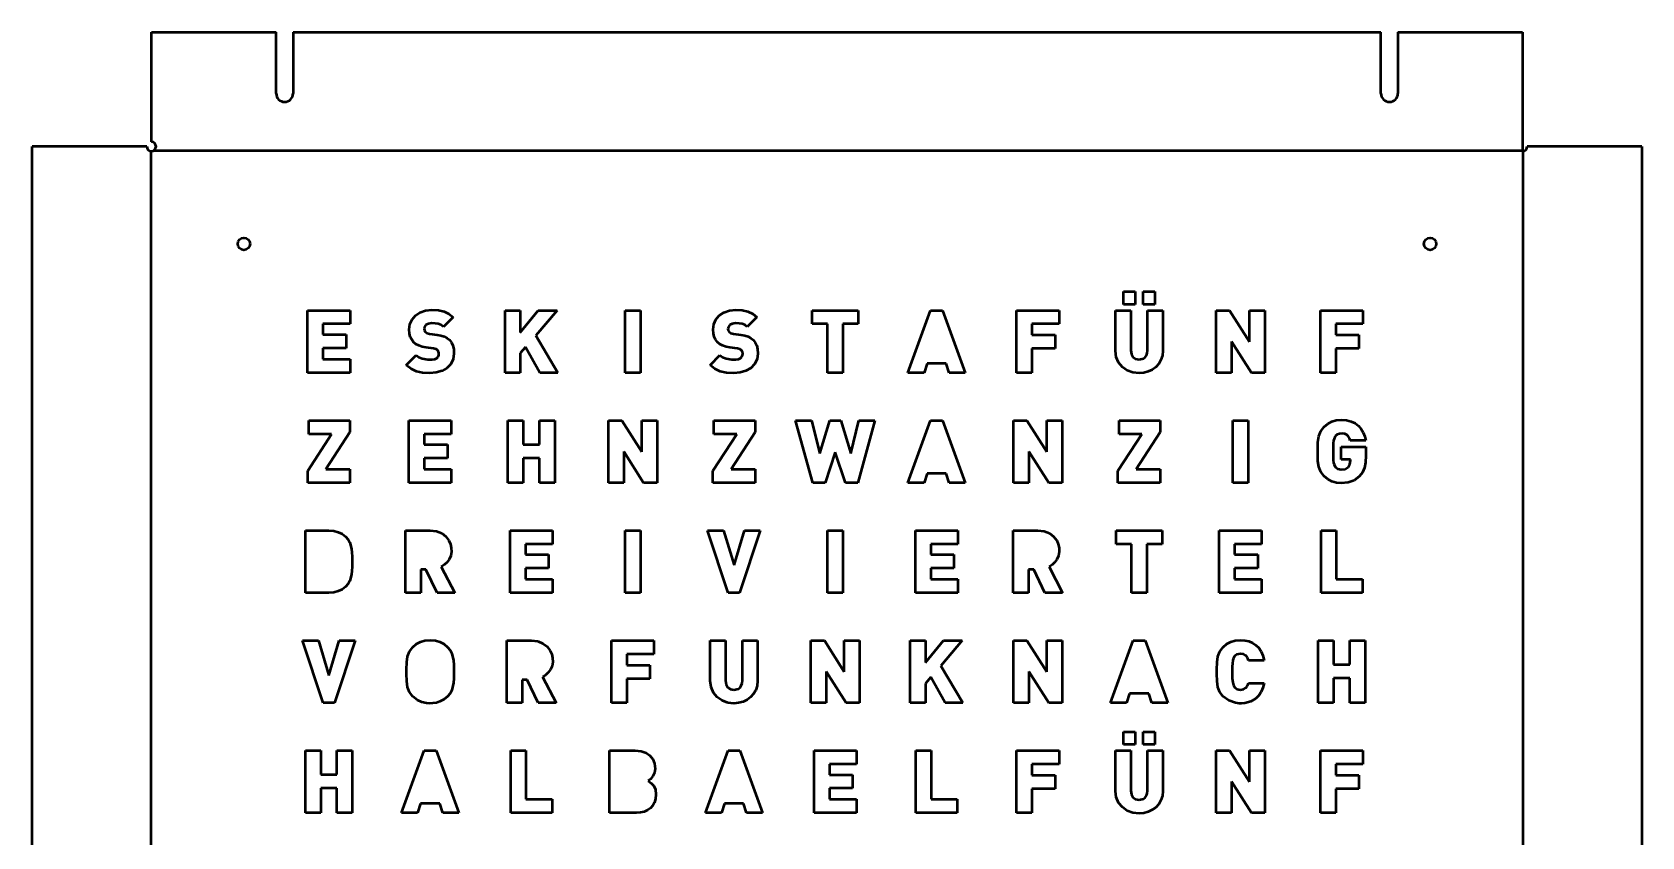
# Model space of a CAD drawing. Header units: millimetres. Extents: x 313 to 838, y -313 to 211.
# Drawn here: x 313 to 838, y -51 to 211 of the extents above; entities that cross this region are included whole.
import ezdxf

# ---------------------------------------------------------------- set-up
doc = ezdxf.new("R2010")
doc.units = ezdxf.units.MM
doc.linetypes.add('Durchgehend', pattern=[0])
doc.layers.add('IV_BEND_DOWN', color=190, linetype='Durchgehend', lineweight=50, true_color=0x8000ff)
doc.layers.add('IV_INTERIOR_PROFILES', color=7, linetype='Durchgehend', lineweight=50)
doc.layers.add('IV_OUTER_PROFILE', color=7, linetype='Durchgehend', lineweight=50)

msp = doc.modelspace()

# ---------------------------------------------------------------- linework, layer by layer
at = {"layer": 'IV_BEND_DOWN'}
for p, q in [((351.75, 172.64), (351.75, -274.39)), ((798.78, 172.75), (352.57, 172.75)), ((799, -274.39), (799, 172.64))]:
    msp.add_line(p, q, dxfattribs=at)
at = {"layer": 'IV_INTERIOR_PROFILES'}
for p, q in [((668.7, 122.67), (668.7, 126.81)), ((668.7, 126.81), (672.52, 126.81)), ((672.52, 126.81), (672.52, 122.67)), ((675.16, 122.67), (675.16, 126.81)), ((675.16, 126.81), (678.97, 126.81)), ((678.97, 126.81), (678.97, 122.67)), ((402.88, 100.4), (402.88, 120.71)), ((402.88, 120.71), (416.69, 120.71)), ((416.69, 120.71), (416.69, 116.27)), ((439.47, 120.06), (441.29, 120.67)), ((441.29, 120.67), (443.4, 120.88)), ((443.4, 120.88), (445.51, 120.73)), ((445.51, 120.73), (447.33, 120.3)), ((467.21, 100.4), (467.21, 120.71)), ((467.21, 120.71), (472.17, 120.71)), ((472.17, 120.71), (472.17, 113.52)), ((472.17, 113.52), (478.05, 120.71)), ((484.16, 120.71), (477.22, 112.49)), ((478.05, 120.71), (484.16, 120.71)), ((506.31, 100.4), (506.31, 120.71)), ((506.31, 120.71), (511.3, 120.71)), ((511.3, 120.71), (511.3, 100.4)), ((538.49, 120.06), (540.31, 120.67)), ((540.31, 120.67), (542.42, 120.88)), ((542.42, 120.88), (544.52, 120.73)), ((544.52, 120.73), (546.34, 120.3)), ((567.32, 116.27), (567.32, 120.71)), ((567.32, 120.71), (582.31, 120.71)), ((582.31, 120.71), (582.31, 116.27)), ((598.51, 100.4), (605.89, 120.71)), ((605.89, 120.71), (609.75, 120.71)), ((609.75, 120.71), (617.13, 100.4)), ((633.92, 100.4), (633.92, 120.71)), ((633.92, 120.71), (647.73, 120.71)), ((647.73, 120.71), (647.73, 116.27)), ((666.13, 107.53), (666.13, 120.71)), ((666.13, 120.71), (671.11, 120.71)), ((672.52, 122.67), (668.7, 122.67)), ((671.11, 120.71), (671.11, 107.64)), ((678.97, 122.67), (675.16, 122.67)), ((676.55, 107.64), (676.55, 120.71)), ((676.55, 120.71), (681.54, 120.71)), ((681.54, 120.71), (681.54, 107.53)), ((698.91, 100.4), (698.91, 120.71)), ((698.91, 120.71), (703.27, 120.71)), ((703.27, 120.71), (709.78, 110.5)), ((709.78, 110.5), (709.78, 120.71)), ((709.78, 120.71), (714.77, 120.71)), ((714.77, 120.71), (714.77, 100.4)), ((732.94, 100.4), (732.94, 120.71)), ((732.94, 120.71), (746.75, 120.71)), ((746.75, 120.71), (746.75, 116.27)), ((416.69, 116.27), (407.87, 116.27)), ((407.87, 116.27), (407.87, 112.87)), ((435.99, 114.47), (436.22, 116.22)), ((436.22, 116.22), (436.89, 117.78)), ((436.89, 117.78), (437.98, 119.07)), ((437.98, 119.07), (439.47, 120.06)), ((441.44, 115.95), (440.97, 115.33)), ((442.21, 116.37), (441.44, 115.95)), ((443.26, 116.52), (442.21, 116.37)), ((444.44, 116.46), (443.26, 116.52)), ((445.44, 116.31), (444.44, 116.46)), ((446.31, 115.96), (445.44, 116.31)), ((447.12, 115.32), (446.31, 115.96)), ((450.26, 118.45), (447.12, 115.32)), ((447.33, 120.3), (448.9, 119.55)), ((448.9, 119.55), (450.26, 118.45)), ((535.01, 114.47), (535.23, 116.22)), ((535.23, 116.22), (535.91, 117.78)), ((535.91, 117.78), (537, 119.07)), ((537, 119.07), (538.49, 120.06)), ((540.46, 115.95), (539.99, 115.33)), ((541.23, 116.37), (540.46, 115.95)), ((542.28, 116.52), (541.23, 116.37)), ((543.46, 116.46), (542.28, 116.52)), ((544.46, 116.31), (543.46, 116.46)), ((545.33, 115.96), (544.46, 116.31)), ((546.14, 115.32), (545.33, 115.96)), ((549.28, 118.45), (546.14, 115.32)), ((546.34, 120.3), (547.92, 119.55)), ((547.92, 119.55), (549.28, 118.45)), ((572.32, 116.27), (567.32, 116.27)), ((572.32, 100.4), (572.32, 116.27)), ((582.31, 116.27), (577.31, 116.27)), ((577.31, 116.27), (577.31, 100.4)), ((647.73, 116.27), (638.91, 116.27)), ((638.91, 116.27), (638.91, 112.7)), ((746.75, 116.27), (737.93, 116.27)), ((737.93, 116.27), (737.93, 112.7)), ((407.87, 112.87), (415.41, 112.87)), ((415.41, 112.87), (415.41, 108.42)), ((436.08, 113.22), (435.99, 114.47)), ((436.34, 112.12), (436.08, 113.22)), ((436.78, 111.18), (436.34, 112.12)), ((437.38, 110.39), (436.78, 111.18)), ((438.16, 109.74), (437.38, 110.39)), ((440.97, 115.33), (440.81, 114.64)), ((440.81, 114.64), (440.91, 114.13)), ((440.91, 114.13), (441.22, 113.69)), ((441.22, 113.69), (441.8, 113.3)), ((441.8, 113.3), (442.61, 113.09)), ((442.61, 113.09), (445.06, 112.75)), ((445.06, 112.75), (446.32, 112.5)), ((446.32, 112.5), (447.4, 112.14)), ((447.4, 112.14), (448.31, 111.66)), ((448.31, 111.66), (449.06, 111.07)), ((449.06, 111.07), (449.75, 110.22)), ((449.75, 110.22), (450.21, 109.21)), ((477.22, 112.49), (484.38, 100.4)), ((535.1, 113.22), (535.01, 114.47)), ((535.36, 112.12), (535.1, 113.22)), ((535.79, 111.18), (535.36, 112.12)), ((536.4, 110.39), (535.79, 111.18)), ((537.17, 109.74), (536.4, 110.39)), ((539.99, 115.33), (539.83, 114.64)), ((539.83, 114.64), (539.93, 114.13)), ((539.93, 114.13), (540.23, 113.69)), ((540.23, 113.69), (540.82, 113.3)), ((540.82, 113.3), (541.63, 113.09)), ((541.63, 113.09), (544.08, 112.75)), ((544.08, 112.75), (545.33, 112.5)), ((545.33, 112.5), (546.42, 112.14)), ((546.42, 112.14), (547.33, 111.66)), ((547.33, 111.66), (548.08, 111.07)), ((548.08, 111.07), (548.76, 110.22)), ((548.76, 110.22), (549.23, 109.21)), ((638.91, 112.7), (646.45, 112.7)), ((646.45, 112.7), (646.45, 108.25)), ((710.4, 100.4), (703.9, 110.61)), ((703.9, 110.61), (703.9, 100.4)), ((737.93, 112.7), (745.47, 112.7)), ((745.47, 112.7), (745.47, 108.25)), ((415.41, 108.42), (407.87, 108.42)), ((407.87, 108.42), (407.87, 104.84)), ((435.02, 102.9), (438.22, 106.11)), ((439.09, 109.23), (438.16, 109.74)), ((438.22, 106.11), (439.09, 105.46)), ((440.2, 108.84), (439.09, 109.23)), ((439.09, 105.46), (440.2, 105.01)), ((441.47, 108.59), (440.2, 108.84)), ((440.2, 105.01), (442.09, 104.69)), ((443.92, 108.24), (441.47, 108.59)), ((444.72, 108.04), (443.92, 108.24)), ((444.28, 104.85), (444.93, 105.13)), ((445.26, 107.7), (444.72, 108.04)), ((444.93, 105.13), (445.38, 105.54)), ((445.64, 106.87), (445.26, 107.7)), ((445.38, 105.54), (445.62, 106.07)), ((445.62, 106.07), (445.66, 106.59)), ((445.66, 106.59), (445.64, 106.87)), ((450.21, 109.21), (450.48, 108.01)), ((450.57, 106.61), (450.3, 104.75)), ((450.48, 108.01), (450.57, 106.61)), ((473.89, 108.73), (472.17, 106.76)), ((472.17, 106.76), (472.17, 100.4)), ((478.57, 100.4), (473.89, 108.73)), ((534.03, 102.9), (537.24, 106.11)), ((538.11, 109.23), (537.17, 109.74)), ((537.24, 106.11), (538.11, 105.46)), ((539.22, 108.84), (538.11, 109.23)), ((538.11, 105.46), (539.22, 105.01)), ((540.48, 108.59), (539.22, 108.84)), ((539.22, 105.01), (541.11, 104.69)), ((542.94, 108.24), (540.48, 108.59)), ((543.74, 108.04), (542.94, 108.24)), ((543.3, 104.85), (543.95, 105.13)), ((544.27, 107.7), (543.74, 108.04)), ((543.95, 105.13), (544.39, 105.54)), ((544.65, 106.87), (544.27, 107.7)), ((544.39, 105.54), (544.63, 106.07)), ((544.63, 106.07), (544.68, 106.59)), ((544.68, 106.59), (544.65, 106.87)), ((549.23, 109.21), (549.49, 108.01)), ((549.58, 106.61), (549.32, 104.75)), ((549.49, 108.01), (549.58, 106.61)), ((646.45, 108.25), (638.91, 108.25)), ((638.91, 108.25), (638.91, 100.4)), ((666.38, 105.49), (666.13, 107.53)), ((667.15, 103.7), (666.38, 105.49)), ((671.11, 107.64), (671.29, 106.4)), ((671.29, 106.4), (671.83, 105.46)), ((671.83, 105.46), (672.69, 104.87)), ((673.81, 104.67), (675.25, 105.02)), ((675.25, 105.02), (675.8, 105.45)), ((675.8, 105.45), (676.21, 106.04)), ((676.21, 106.04), (676.46, 106.77)), ((676.46, 106.77), (676.55, 107.64)), ((681.39, 105.99), (680.94, 104.56)), ((681.54, 107.53), (681.39, 105.99)), ((745.47, 108.25), (737.93, 108.25)), ((737.93, 108.25), (737.93, 100.4)), ((416.69, 100.4), (402.88, 100.4)), ((407.87, 104.84), (416.69, 104.84)), ((416.69, 104.84), (416.69, 100.4)), ((436.57, 101.65), (435.02, 102.9)), ((438.33, 100.83), (436.57, 101.65)), ((440.36, 100.38), (438.33, 100.83)), ((442.72, 100.23), (440.36, 100.38)), ((442.09, 104.69), (442.58, 104.67)), ((442.58, 104.67), (442.93, 104.67)), ((444.79, 100.41), (442.72, 100.23)), ((442.93, 104.67), (443.43, 104.7)), ((443.43, 104.7), (444.28, 104.85)), ((446.67, 100.97), (444.79, 100.41)), ((448.28, 101.9), (446.67, 100.97)), ((449.51, 103.17), (448.28, 101.9)), ((450.3, 104.75), (449.51, 103.17)), ((472.17, 100.4), (467.21, 100.4)), ((484.38, 100.4), (478.57, 100.4)), ((511.3, 100.4), (506.31, 100.4)), ((535.59, 101.65), (534.03, 102.9)), ((537.35, 100.83), (535.59, 101.65)), ((539.38, 100.38), (537.35, 100.83)), ((541.74, 100.23), (539.38, 100.38)), ((541.11, 104.69), (541.6, 104.67)), ((541.6, 104.67), (541.95, 104.67)), ((543.81, 100.41), (541.74, 100.23)), ((541.95, 104.67), (542.45, 104.7)), ((542.45, 104.7), (543.3, 104.85)), ((545.69, 100.97), (543.81, 100.41)), ((547.29, 101.9), (545.69, 100.97)), ((548.53, 103.17), (547.29, 101.9)), ((549.32, 104.75), (548.53, 103.17)), ((577.31, 100.4), (572.32, 100.4)), ((603.73, 100.4), (598.51, 100.4)), ((604.72, 103.42), (603.73, 100.4)), ((610.98, 103.42), (604.72, 103.42)), ((611.92, 100.4), (610.98, 103.42)), ((617.13, 100.4), (611.92, 100.4)), ((638.91, 100.4), (633.92, 100.4)), ((668.36, 102.23), (667.15, 103.7)), ((669.95, 101.13), (668.36, 102.23)), ((671.8, 100.45), (669.95, 101.13)), ((673.8, 100.23), (671.8, 100.45)), ((672.69, 104.87), (673.81, 104.67)), ((675.34, 100.36), (673.8, 100.23)), ((676.79, 100.74), (675.34, 100.36)), ((678.11, 101.36), (676.79, 100.74)), ((679.27, 102.22), (678.11, 101.36)), ((680.22, 103.29), (679.27, 102.22)), ((680.94, 104.56), (680.22, 103.29)), ((703.9, 100.4), (698.91, 100.4)), ((714.77, 100.4), (710.4, 100.4)), ((737.93, 100.4), (732.94, 100.4)), ((403.24, 80.39), (403.24, 84.84)), ((403.24, 84.84), (416.67, 84.84)), ((416.67, 84.84), (416.67, 80.96)), ((435.89, 64.52), (435.89, 84.84)), ((435.89, 84.84), (449.69, 84.84)), ((449.69, 84.84), (449.69, 80.39)), ((468.15, 64.52), (468.15, 84.84)), ((468.15, 84.84), (473.14, 84.84)), ((473.14, 84.84), (473.14, 77.02)), ((478.45, 77.02), (478.45, 84.84)), ((478.45, 84.84), (483.44, 84.84)), ((483.44, 84.84), (483.44, 64.52)), ((500.87, 64.52), (500.87, 84.84)), ((500.87, 84.84), (505.24, 84.84)), ((505.24, 84.84), (511.74, 74.62)), ((511.74, 74.62), (511.74, 84.84)), ((511.74, 84.84), (516.73, 84.84)), ((516.73, 84.84), (516.73, 64.52)), ((535.27, 80.39), (535.27, 84.84)), ((535.27, 84.84), (548.7, 84.84)), ((548.7, 84.84), (548.7, 80.96)), ((567.48, 64.52), (561.89, 84.84)), ((561.89, 84.84), (567.12, 84.84)), ((567.12, 84.84), (569.76, 74.11)), ((569.76, 74.11), (573.05, 84.84)), ((573.05, 84.84), (576.59, 84.84)), ((576.59, 84.84), (579.86, 74.11)), ((579.86, 74.11), (582.53, 84.84)), ((587.74, 84.84), (582.18, 64.52)), ((582.53, 84.84), (587.74, 84.84)), ((598.51, 64.52), (605.89, 84.84)), ((605.89, 84.84), (609.75, 84.84)), ((609.75, 84.84), (617.13, 64.52)), ((632.9, 64.52), (632.9, 84.84)), ((632.9, 84.84), (637.26, 84.84)), ((637.26, 84.84), (643.77, 74.62)), ((643.77, 74.62), (643.77, 84.84)), ((643.77, 84.84), (648.75, 84.84)), ((648.75, 84.84), (648.75, 64.52)), ((667.29, 80.39), (667.29, 84.84)), ((667.29, 84.84), (680.72, 84.84)), ((680.72, 84.84), (680.72, 80.96)), ((704.34, 64.52), (704.34, 84.84)), ((704.34, 84.84), (709.33, 84.84)), ((709.33, 84.84), (709.33, 64.52)), ((735.27, 83.74), (736.57, 84.45)), ((736.57, 84.45), (738.02, 84.87)), ((738.02, 84.87), (739.71, 85)), ((739.71, 85), (741.42, 84.88)), ((741.42, 84.88), (742.91, 84.52)), ((742.91, 84.52), (744.2, 83.92)), ((402.89, 68.41), (410.69, 80.39)), ((410.69, 80.39), (403.24, 80.39)), ((416.67, 80.96), (408.85, 68.97)), ((449.69, 80.39), (440.87, 80.39)), ((440.87, 80.39), (440.87, 76.99)), ((534.92, 68.41), (542.71, 80.39)), ((542.71, 80.39), (535.27, 80.39)), ((548.7, 80.96), (540.88, 68.97)), ((666.94, 68.41), (674.74, 80.39)), ((674.74, 80.39), (667.29, 80.39)), ((680.72, 80.96), (672.9, 68.97)), ((732.1, 77.75), (732.37, 79.69)), ((732.37, 79.69), (732.98, 81.3)), ((732.98, 81.3), (734.07, 82.73)), ((734.07, 82.73), (735.27, 83.74)), ((737.33, 78.88), (737.19, 78.29)), ((737.74, 79.67), (737.33, 78.88)), ((738.34, 80.21), (737.74, 79.67)), ((739.1, 80.5), (738.34, 80.21)), ((740.01, 80.55), (739.1, 80.5)), ((740.82, 80.42), (740.01, 80.55)), ((741.46, 80.14), (740.82, 80.42)), ((741.95, 79.7), (741.46, 80.14)), ((742.34, 79.08), (741.95, 79.7)), ((742.62, 78.27), (742.34, 79.08)), ((744.2, 83.92), (745.29, 83.07)), ((745.29, 83.07), (746.17, 82.04)), ((746.17, 82.04), (746.85, 80.9)), ((746.85, 80.9), (747.35, 79.65)), ((747.35, 79.65), (747.65, 78.27)), ((440.87, 76.99), (448.41, 76.99)), ((448.41, 76.99), (448.41, 72.55)), ((473.14, 77.02), (478.45, 77.02)), ((512.37, 64.52), (505.86, 74.74)), ((505.86, 74.74), (505.86, 64.52)), ((574.82, 74.54), (571.53, 64.52)), ((578.1, 64.52), (574.82, 74.54)), ((644.39, 64.52), (637.89, 74.74)), ((637.89, 74.74), (637.89, 64.52)), ((732.01, 75.36), (732.1, 77.75)), ((732.01, 74), (732.01, 75.36)), ((732.1, 71.61), (732.01, 74)), ((737.02, 76.27), (737, 74.68)), ((737, 74.68), (737.02, 73.09)), ((737.08, 77.45), (737.02, 76.27)), ((737.19, 78.29), (737.08, 77.45)), ((739.7, 72.06), (739.7, 76.23)), ((739.7, 76.23), (747.67, 76.23)), ((747.65, 78.27), (742.62, 78.27)), ((747.67, 76.23), (747.67, 73.4)), ((402.89, 64.52), (402.89, 68.41)), ((408.85, 68.97), (416.67, 68.97)), ((416.67, 68.97), (416.67, 64.52)), ((448.41, 72.55), (440.87, 72.55)), ((440.87, 72.55), (440.87, 68.97)), ((440.87, 68.97), (449.69, 68.97)), ((449.69, 68.97), (449.69, 64.52)), ((478.45, 72.58), (473.14, 72.58)), ((473.14, 72.58), (473.14, 64.52)), ((478.45, 64.52), (478.45, 72.58)), ((534.92, 64.52), (534.92, 68.41)), ((540.88, 68.97), (548.7, 68.97)), ((548.7, 68.97), (548.7, 64.52)), ((666.94, 64.52), (666.94, 68.41)), ((672.9, 68.97), (680.72, 68.97)), ((680.72, 68.97), (680.72, 64.52)), ((732.37, 69.68), (732.1, 71.61)), ((732.98, 68.07), (732.37, 69.68)), ((737.02, 73.09), (737.08, 71.91)), ((737.08, 71.91), (737.19, 71.06)), ((737.19, 71.06), (737.33, 70.46)), ((737.33, 70.46), (737.74, 69.66)), ((737.74, 69.66), (738.57, 69.02)), ((738.57, 69.02), (739.7, 68.8)), ((742.7, 72.06), (739.7, 72.06)), ((739.7, 68.8), (740.99, 69)), ((740.99, 69), (741.93, 69.61)), ((741.93, 69.61), (742.51, 70.53)), ((742.51, 70.53), (742.7, 71.77)), ((742.7, 71.77), (742.7, 72.06)), ((747.22, 69.34), (746.59, 67.89)), ((747.56, 71.13), (747.22, 69.34)), ((747.67, 73.4), (747.56, 71.13)), ((416.67, 64.52), (402.89, 64.52)), ((449.69, 64.52), (435.89, 64.52)), ((473.14, 64.52), (468.15, 64.52)), ((483.44, 64.52), (478.45, 64.52)), ((505.86, 64.52), (500.87, 64.52)), ((516.73, 64.52), (512.37, 64.52)), ((548.7, 64.52), (534.92, 64.52)), ((571.53, 64.52), (567.48, 64.52)), ((582.18, 64.52), (578.1, 64.52)), ((603.73, 64.52), (598.51, 64.52)), ((604.72, 67.55), (603.73, 64.52)), ((610.98, 67.55), (604.72, 67.55)), ((611.92, 64.52), (610.98, 67.55)), ((617.13, 64.52), (611.92, 64.52)), ((637.89, 64.52), (632.9, 64.52)), ((648.75, 64.52), (644.39, 64.52)), ((680.72, 64.52), (666.94, 64.52)), ((709.33, 64.52), (704.34, 64.52)), ((734.07, 66.64), (732.98, 68.07)), ((735.27, 65.64), (734.07, 66.64)), ((736.61, 64.93), (735.27, 65.64)), ((738.09, 64.5), (736.61, 64.93)), ((739.71, 64.36), (738.09, 64.5)), ((741.9, 64.56), (739.71, 64.36)), ((743.85, 65.29), (741.9, 64.56)), ((745.61, 66.64), (743.85, 65.29)), ((746.59, 67.89), (745.61, 66.64)), ((402.23, 28.65), (402.23, 48.96)), ((402.23, 48.96), (409.76, 48.96)), ((409.76, 48.96), (411.4, 48.84)), ((411.4, 48.84), (412.86, 48.47)), ((412.86, 48.47), (414.14, 47.84)), ((414.14, 47.84), (415.23, 46.97)), ((434.77, 28.65), (434.77, 48.96)), ((434.77, 48.96), (442.81, 48.96)), ((442.81, 48.96), (444.84, 48.74)), ((444.84, 48.74), (446.56, 48.05)), ((446.56, 48.05), (447.93, 46.99)), ((468.89, 28.65), (468.89, 48.96)), ((468.89, 48.96), (482.7, 48.96)), ((482.7, 48.96), (482.7, 44.52)), ((506.31, 28.65), (506.31, 48.96)), ((506.31, 48.96), (511.3, 48.96)), ((511.3, 48.96), (511.3, 28.65)), ((539.93, 28.65), (533.23, 48.96)), ((533.23, 48.96), (538.4, 48.96)), ((538.4, 48.96), (541.82, 37.61)), ((541.82, 37.61), (545.19, 48.96)), ((550.38, 48.96), (543.65, 28.65)), ((545.19, 48.96), (550.38, 48.96)), ((572.32, 28.65), (572.32, 48.96)), ((572.32, 48.96), (577.31, 48.96)), ((577.31, 48.96), (577.31, 28.65)), ((600.92, 28.65), (600.92, 48.96)), ((600.92, 48.96), (614.72, 48.96)), ((614.72, 48.96), (614.72, 44.52)), ((632.8, 28.65), (632.8, 48.96)), ((632.8, 48.96), (640.85, 48.96)), ((640.85, 48.96), (642.88, 48.74)), ((642.88, 48.74), (644.59, 48.05)), ((644.59, 48.05), (645.96, 46.99)), ((666.34, 44.52), (666.34, 48.96)), ((666.34, 48.96), (681.33, 48.96)), ((681.33, 48.96), (681.33, 44.52)), ((699.93, 28.65), (699.93, 48.96)), ((699.93, 48.96), (713.74, 48.96)), ((713.74, 48.96), (713.74, 44.52)), ((733.09, 28.65), (733.09, 48.96)), ((733.09, 48.96), (738.07, 48.96)), ((738.07, 48.96), (738.07, 33.09)), ((415.23, 46.97), (416.04, 46.02)), ((416.04, 46.02), (416.62, 45.03)), ((416.62, 45.03), (417.21, 42.98)), ((417.21, 42.98), (417.31, 41.83)), ((447.93, 46.99), (448.93, 45.65)), ((448.93, 45.65), (449.43, 44.5)), ((449.43, 44.5), (449.69, 43.28)), ((449.73, 41.96), (449.5, 40.66)), ((449.69, 43.28), (449.73, 41.96)), ((482.7, 44.52), (473.88, 44.52)), ((473.88, 44.52), (473.88, 41.12)), ((614.72, 44.52), (605.9, 44.52)), ((605.9, 44.52), (605.9, 41.12)), ((645.96, 46.99), (646.96, 45.65)), ((646.96, 45.65), (647.46, 44.5)), ((647.46, 44.5), (647.73, 43.28)), ((647.76, 41.96), (647.54, 40.66)), ((647.73, 43.28), (647.76, 41.96)), ((671.34, 44.52), (666.34, 44.52)), ((671.34, 28.65), (671.34, 44.52)), ((681.33, 44.52), (676.33, 44.52)), ((676.33, 44.52), (676.33, 28.65)), ((713.74, 44.52), (704.92, 44.52)), ((704.92, 44.52), (704.92, 41.12)), ((417.31, 41.83), (417.34, 40.47)), ((417.34, 37.15), (417.31, 35.78)), ((417.34, 40.47), (417.34, 37.15)), ((447.41, 37.73), (446.44, 37.12)), ((446.44, 37.12), (450.82, 28.65)), ((448.27, 38.53), (447.41, 37.73)), ((449, 39.51), (448.27, 38.53)), ((449.5, 40.66), (449, 39.51)), ((473.88, 41.12), (481.42, 41.12)), ((481.42, 41.12), (481.42, 36.68)), ((605.9, 41.12), (613.44, 41.12)), ((613.44, 41.12), (613.44, 36.68)), ((645.45, 37.73), (644.47, 37.12)), ((644.47, 37.12), (648.85, 28.65)), ((646.3, 38.53), (645.45, 37.73)), ((647.04, 39.51), (646.3, 38.53)), ((647.54, 40.66), (647.04, 39.51)), ((704.92, 41.12), (712.46, 41.12)), ((712.46, 41.12), (712.46, 36.68)), ((416.04, 31.59), (415.23, 30.64)), ((416.62, 32.59), (416.04, 31.59)), ((417.21, 34.63), (416.62, 32.59)), ((417.31, 35.78), (417.21, 34.63)), ((441.44, 36.22), (439.75, 36.22)), ((439.75, 36.22), (439.75, 28.65)), ((445.05, 28.65), (441.44, 36.22)), ((481.42, 36.68), (473.88, 36.68)), ((473.88, 36.68), (473.88, 33.09)), ((473.88, 33.09), (482.7, 33.09)), ((482.7, 33.09), (482.7, 28.65)), ((613.44, 36.68), (605.9, 36.68)), ((605.9, 36.68), (605.9, 33.09)), ((605.9, 33.09), (614.72, 33.09)), ((614.72, 33.09), (614.72, 28.65)), ((639.48, 36.22), (637.79, 36.22)), ((637.79, 36.22), (637.79, 28.65)), ((643.08, 28.65), (639.48, 36.22)), ((712.46, 36.68), (704.92, 36.68)), ((704.92, 36.68), (704.92, 33.09)), ((704.92, 33.09), (713.74, 33.09)), ((713.74, 33.09), (713.74, 28.65)), ((738.07, 33.09), (746.6, 33.09)), ((746.6, 33.09), (746.6, 28.65)), ((409.76, 28.65), (402.23, 28.65)), ((411.4, 28.77), (409.76, 28.65)), ((412.86, 29.15), (411.4, 28.77)), ((414.14, 29.77), (412.86, 29.15)), ((415.23, 30.64), (414.14, 29.77)), ((439.75, 28.65), (434.77, 28.65)), ((450.82, 28.65), (445.05, 28.65)), ((482.7, 28.65), (468.89, 28.65)), ((511.3, 28.65), (506.31, 28.65)), ((543.65, 28.65), (539.93, 28.65)), ((577.31, 28.65), (572.32, 28.65)), ((614.72, 28.65), (600.92, 28.65)), ((637.79, 28.65), (632.8, 28.65)), ((648.85, 28.65), (643.08, 28.65)), ((676.33, 28.65), (671.34, 28.65)), ((713.74, 28.65), (699.93, 28.65)), ((746.6, 28.65), (733.09, 28.65)), ((407.91, -7.22), (401.21, 13.09)), ((401.21, 13.09), (406.38, 13.09)), ((406.38, 13.09), (409.79, 1.74)), ((409.79, 1.74), (413.16, 13.09)), ((418.36, 13.09), (411.63, -7.22)), ((413.16, 13.09), (418.36, 13.09)), ((436.03, 9.56), (437.12, 10.99)), ((437.12, 10.99), (438.33, 11.99)), ((438.33, 11.99), (439.62, 12.7)), ((439.62, 12.7), (441.09, 13.12)), ((441.09, 13.12), (442.79, 13.26)), ((442.79, 13.26), (444.51, 13.12)), ((444.51, 13.12), (445.98, 12.69)), ((445.98, 12.69), (447.28, 11.99)), ((447.28, 11.99), (448.47, 10.99)), ((448.47, 10.99), (449.27, 10.01)), ((467.77, -7.22), (467.77, 13.09)), ((467.77, 13.09), (475.82, 13.09)), ((475.82, 13.09), (477.85, 12.86)), ((477.85, 12.86), (479.56, 12.18)), ((479.56, 12.18), (480.93, 11.12)), ((480.93, 11.12), (481.93, 9.78)), ((501.9, -7.22), (501.9, 13.09)), ((501.9, 13.09), (515.71, 13.09)), ((515.71, 13.09), (515.71, 8.65)), ((534.1, -0.09), (534.1, 13.09)), ((534.1, 13.09), (539.09, 13.09)), ((539.09, 13.09), (539.09, 0.02)), ((544.53, 0.02), (544.53, 13.09)), ((544.53, 13.09), (549.51, 13.09)), ((549.51, 13.09), (549.51, -0.09)), ((566.89, -7.22), (566.89, 13.09)), ((566.89, 13.09), (571.25, 13.09)), ((571.25, 13.09), (577.75, 2.88)), ((577.75, 2.88), (577.75, 13.09)), ((577.75, 13.09), (582.74, 13.09)), ((582.74, 13.09), (582.74, -7.22)), ((599.24, -7.22), (599.24, 13.09)), ((599.24, 13.09), (604.2, 13.09)), ((604.2, 13.09), (604.2, 5.9)), ((604.2, 5.9), (610.08, 13.09)), ((616.18, 13.09), (609.24, 4.87)), ((610.08, 13.09), (616.18, 13.09)), ((632.9, -7.22), (632.9, 13.09)), ((632.9, 13.09), (637.26, 13.09)), ((637.26, 13.09), (643.77, 2.88)), ((643.77, 2.88), (643.77, 13.09)), ((643.77, 13.09), (648.75, 13.09)), ((648.75, 13.09), (648.75, -7.22)), ((664.52, -7.22), (671.9, 13.09)), ((671.9, 13.09), (675.76, 13.09)), ((675.76, 13.09), (683.15, -7.22)), ((700.11, 9.56), (701.2, 10.99)), ((701.2, 10.99), (702.4, 11.99)), ((702.4, 11.99), (703.71, 12.69)), ((703.71, 12.69), (705.17, 13.12)), ((705.17, 13.12), (706.84, 13.26)), ((706.84, 13.26), (708.29, 13.16)), ((708.29, 13.16), (709.62, 12.85)), ((709.62, 12.85), (710.82, 12.34)), ((710.82, 12.34), (711.89, 11.62)), ((711.89, 11.62), (712.81, 10.7)), ((712.81, 10.7), (713.58, 9.55)), ((732.2, -7.22), (732.2, 13.09)), ((732.2, 13.09), (737.19, 13.09)), ((737.19, 13.09), (737.19, 5.28)), ((742.5, 5.28), (742.5, 13.09)), ((742.5, 13.09), (747.49, 13.09)), ((747.49, 13.09), (747.49, -7.22)), ((435.06, 3.62), (435.16, 6.01)), ((435.16, 6.01), (435.43, 7.94)), ((435.43, 7.94), (436.03, 9.56)), ((449.27, 10.01), (449.83, 8.92)), ((449.83, 8.92), (450.4, 6.54)), ((450.4, 6.54), (450.49, 5.2)), ((481.93, 9.78), (482.43, 8.62)), ((482.43, 8.62), (482.7, 7.41)), ((482.73, 6.09), (482.51, 4.79)), ((482.7, 7.41), (482.73, 6.09)), ((515.71, 8.65), (506.89, 8.65)), ((506.89, 8.65), (506.89, 5.08)), ((699.14, 3.62), (699.23, 6.01)), ((699.23, 6.01), (699.5, 7.94)), ((699.5, 7.94), (700.11, 9.56)), ((704.22, 5.74), (704.15, 4.56)), ((704.33, 6.57), (704.22, 5.74)), ((704.47, 7.16), (704.33, 6.57)), ((704.89, 7.96), (704.47, 7.16)), ((705.71, 8.58), (704.89, 7.96)), ((706.86, 8.81), (705.71, 8.58)), ((707.87, 8.67), (706.86, 8.81)), ((708.61, 8.22), (707.87, 8.67)), ((709.12, 7.53), (708.61, 8.22)), ((709.46, 6.64), (709.12, 7.53)), ((714.54, 6.64), (709.46, 6.64)), ((713.58, 9.55), (714.17, 8.19)), ((714.17, 8.19), (714.54, 6.64)), ((737.19, 5.28), (742.5, 5.28)), ((435.06, 2.25), (435.06, 3.62)), ((435.16, -0.14), (435.06, 2.25)), ((450.49, 0.67), (450.4, -0.67)), ((450.49, 5.2), (450.52, 3.62)), ((450.52, 2.25), (450.49, 0.67)), ((450.52, 3.62), (450.52, 2.25)), ((474.45, 0.34), (472.76, 0.34)), ((472.76, 0.34), (472.76, -7.22)), ((478.05, -7.22), (474.45, 0.34)), ((480.42, 1.86), (479.44, 1.25)), ((479.44, 1.25), (483.82, -7.22)), ((481.28, 2.65), (480.42, 1.86)), ((482.01, 3.64), (481.28, 2.65)), ((482.51, 4.79), (482.01, 3.64)), ((506.89, 5.08), (514.42, 5.08)), ((514.42, 0.64), (506.89, 0.64)), ((506.89, 0.64), (506.89, -7.22)), ((514.42, 5.08), (514.42, 0.64)), ((539.09, 0.02), (539.27, -1.22)), ((544.44, -0.85), (544.53, 0.02)), ((578.38, -7.22), (571.87, 2.99)), ((571.87, 2.99), (571.87, -7.22)), ((605.91, 1.11), (604.2, -0.86)), ((610.59, -7.22), (605.91, 1.11)), ((609.24, 4.87), (616.4, -7.22)), ((644.39, -7.22), (637.89, 2.99)), ((637.89, 2.99), (637.89, -7.22)), ((699.14, 2.25), (699.14, 3.62)), ((699.23, -0.14), (699.14, 2.25)), ((704.15, 4.56), (704.13, 2.93)), ((704.13, 2.93), (704.17, 0.84)), ((704.17, 0.84), (704.31, -0.53)), ((742.5, 0.83), (737.19, 0.83)), ((737.19, 0.83), (737.19, -7.22)), ((742.5, -7.22), (742.5, 0.83)), ((435.43, -2.07), (435.16, -0.14)), ((436.03, -3.68), (435.43, -2.07)), ((437.12, -5.11), (436.03, -3.68)), ((438.72, -6.37), (437.12, -5.11)), ((448.47, -5.11), (447.29, -6.1)), ((449.27, -4.13), (448.47, -5.11)), ((449.83, -3.04), (449.27, -4.13)), ((450.4, -0.67), (449.83, -3.04)), ((534.36, -2.13), (534.1, -0.09)), ((535.13, -3.91), (534.36, -2.13)), ((536.34, -5.39), (535.13, -3.91)), ((539.27, -1.22), (539.81, -2.16)), ((539.81, -2.16), (540.66, -2.75)), ((540.66, -2.75), (541.79, -2.95)), ((541.79, -2.95), (543.23, -2.6)), ((543.23, -2.6), (543.78, -2.17)), ((543.78, -2.17), (544.19, -1.58)), ((544.19, -1.58), (544.44, -0.85)), ((548.2, -4.32), (547.24, -5.4)), ((548.91, -3.06), (548.2, -4.32)), ((549.36, -1.63), (548.91, -3.06)), ((549.51, -0.09), (549.36, -1.63)), ((604.2, -0.86), (604.2, -7.22)), ((670.73, -4.2), (669.74, -7.22)), ((676.99, -4.2), (670.73, -4.2)), ((677.94, -7.22), (676.99, -4.2)), ((699.5, -2.07), (699.23, -0.14)), ((700.11, -3.68), (699.5, -2.07)), ((701.2, -5.11), (700.11, -3.68)), ((703.05, -6.5), (701.2, -5.11)), ((704.31, -0.53), (704.55, -1.41)), ((704.55, -1.41), (704.89, -2.08)), ((704.89, -2.08), (705.72, -2.73)), ((705.72, -2.73), (706.86, -2.95)), ((706.86, -2.95), (707.86, -2.8)), ((707.86, -2.8), (708.59, -2.35)), ((708.59, -2.35), (709.11, -1.66)), ((709.11, -1.66), (709.46, -0.77)), ((709.46, -0.77), (714.54, -0.77)), ((712.81, -4.82), (711.87, -5.76)), ((713.58, -3.66), (712.81, -4.82)), ((714.17, -2.3), (713.58, -3.66)), ((714.54, -0.77), (714.17, -2.3)), ((411.63, -7.22), (407.91, -7.22)), ((440.07, -6.99), (438.72, -6.37)), ((441.61, -7.33), (440.07, -6.99)), ((442.48, -7.39), (441.61, -7.33)), ((443.68, -7.35), (442.48, -7.39)), ((444.9, -7.16), (443.68, -7.35)), ((445.99, -6.81), (444.9, -7.16)), ((447.29, -6.1), (445.99, -6.81)), ((472.76, -7.22), (467.77, -7.22)), ((483.82, -7.22), (478.05, -7.22)), ((506.89, -7.22), (501.9, -7.22)), ((537.93, -6.48), (536.34, -5.39)), ((539.78, -7.16), (537.93, -6.48)), ((541.78, -7.39), (539.78, -7.16)), ((543.31, -7.26), (541.78, -7.39)), ((544.76, -6.88), (543.31, -7.26)), ((546.09, -6.26), (544.76, -6.88)), ((547.24, -5.4), (546.09, -6.26)), ((571.87, -7.22), (566.89, -7.22)), ((582.74, -7.22), (578.38, -7.22)), ((604.2, -7.22), (599.24, -7.22)), ((616.4, -7.22), (610.59, -7.22)), ((637.89, -7.22), (632.9, -7.22)), ((648.75, -7.22), (644.39, -7.22)), ((669.74, -7.22), (664.52, -7.22)), ((683.15, -7.22), (677.94, -7.22)), ((705.22, -7.25), (703.05, -6.5)), ((706.42, -7.38), (705.22, -7.25)), ((706.93, -7.39), (706.42, -7.38)), ((707.2, -7.38), (706.93, -7.39)), ((708.24, -7.29), (707.2, -7.38)), ((710.19, -6.76), (708.24, -7.29)), ((711.87, -5.76), (710.19, -6.76)), ((737.19, -7.22), (732.2, -7.22)), ((747.49, -7.22), (742.5, -7.22)), ((668.7, -20.82), (668.7, -16.68)), ((668.7, -16.68), (672.52, -16.68)), ((672.52, -20.82), (668.7, -20.82)), ((672.52, -16.68), (672.52, -20.82)), ((675.16, -20.82), (675.16, -16.68)), ((675.16, -16.68), (678.97, -16.68)), ((678.97, -20.82), (675.16, -20.82)), ((678.97, -16.68), (678.97, -20.82)), ((402.14, -43.1), (402.14, -22.78)), ((402.14, -22.78), (407.13, -22.78)), ((407.13, -22.78), (407.13, -30.6)), ((412.44, -30.6), (412.44, -22.78)), ((412.44, -22.78), (417.43, -22.78)), ((417.43, -22.78), (417.43, -43.1)), ((433.48, -43.1), (440.86, -22.78)), ((440.86, -22.78), (444.72, -22.78)), ((444.72, -22.78), (452.11, -43.1)), ((469.04, -43.1), (469.04, -22.78)), ((469.04, -22.78), (474.03, -22.78)), ((474.03, -22.78), (474.03, -38.65)), ((501.22, -43.1), (501.22, -22.78)), ((501.22, -22.78), (509.64, -22.78)), ((509.64, -22.78), (511.55, -22.96)), ((511.55, -22.96), (513.16, -23.51)), ((513.16, -23.51), (514.44, -24.4)), ((514.44, -24.4), (515.37, -25.58)), ((515.37, -25.58), (515.92, -27.01)), ((532.49, -43.1), (539.88, -22.78)), ((539.88, -22.78), (543.74, -22.78)), ((543.74, -22.78), (551.12, -43.1)), ((567.91, -43.1), (567.91, -22.78)), ((567.91, -22.78), (581.72, -22.78)), ((581.72, -22.78), (581.72, -27.23)), ((601.06, -43.1), (601.06, -22.78)), ((601.06, -22.78), (606.05, -22.78)), ((606.05, -22.78), (606.05, -38.65)), ((633.92, -43.1), (633.92, -22.78)), ((633.92, -22.78), (647.73, -22.78)), ((647.73, -22.78), (647.73, -27.23)), ((666.13, -35.96), (666.13, -22.78)), ((666.13, -22.78), (671.11, -22.78)), ((671.11, -22.78), (671.11, -35.85)), ((676.55, -35.85), (676.55, -22.78)), ((676.55, -22.78), (681.54, -22.78)), ((681.54, -22.78), (681.54, -35.96)), ((698.91, -43.1), (698.91, -22.78)), ((698.91, -22.78), (703.27, -22.78)), ((703.27, -22.78), (709.78, -32.99)), ((709.78, -32.99), (709.78, -22.78)), ((709.78, -22.78), (714.77, -22.78)), ((714.77, -22.78), (714.77, -43.1)), ((732.94, -43.1), (732.94, -22.78)), ((732.94, -22.78), (746.75, -22.78)), ((746.75, -22.78), (746.75, -27.23)), ((407.13, -30.6), (412.44, -30.6)), ((515.39, -31.15), (514.65, -32.04)), ((515.93, -30.03), (515.39, -31.15)), ((515.92, -27.01), (516.11, -28.67)), ((516.11, -28.67), (515.93, -30.03)), ((581.72, -27.23), (572.9, -27.23)), ((572.9, -27.23), (572.9, -30.63)), ((572.9, -30.63), (580.44, -30.63)), ((580.44, -30.63), (580.44, -35.07)), ((647.73, -27.23), (638.91, -27.23)), ((638.91, -27.23), (638.91, -30.79)), ((638.91, -30.79), (646.45, -30.79)), ((646.45, -30.79), (646.45, -35.24)), ((746.75, -27.23), (737.93, -27.23)), ((737.93, -27.23), (737.93, -30.79)), ((737.93, -30.79), (745.47, -30.79)), ((745.47, -30.79), (745.47, -35.24)), ((412.44, -35.04), (407.13, -35.04)), ((407.13, -35.04), (407.13, -43.1)), ((412.44, -43.1), (412.44, -35.04)), ((514.65, -32.04), (513.88, -32.68)), ((513.88, -32.68), (514.82, -33.37)), ((514.82, -33.37), (515.64, -34.26)), ((515.64, -34.26), (516.2, -35.46)), ((516.2, -35.46), (516.39, -37.11)), ((580.44, -35.07), (572.9, -35.07)), ((572.9, -35.07), (572.9, -38.65)), ((646.45, -35.24), (638.91, -35.24)), ((638.91, -35.24), (638.91, -43.1)), ((666.38, -38), (666.13, -35.96)), ((671.11, -35.85), (671.29, -37.09)), ((676.46, -36.72), (676.55, -35.85)), ((681.54, -35.96), (681.39, -37.51)), ((710.4, -43.1), (703.9, -32.88)), ((703.9, -32.88), (703.9, -43.1)), ((745.47, -35.24), (737.93, -35.24)), ((737.93, -35.24), (737.93, -43.1)), ((439.69, -40.07), (438.7, -43.1)), ((445.95, -40.07), (439.69, -40.07)), ((446.89, -43.1), (445.95, -40.07)), ((474.03, -38.65), (482.55, -38.65)), ((482.55, -38.65), (482.55, -43.1)), ((514.59, -41.54), (513.66, -42.21)), ((515.35, -40.68), (514.59, -41.54)), ((515.92, -39.66), (515.35, -40.68)), ((516.27, -38.46), (515.92, -39.66)), ((516.39, -37.11), (516.27, -38.46)), ((538.71, -40.07), (537.72, -43.1)), ((544.96, -40.07), (538.71, -40.07)), ((545.91, -43.1), (544.96, -40.07)), ((572.9, -38.65), (581.72, -38.65)), ((581.72, -38.65), (581.72, -43.1)), ((606.05, -38.65), (614.58, -38.65)), ((614.58, -38.65), (614.58, -43.1)), ((667.15, -39.79), (666.38, -38)), ((668.36, -41.26), (667.15, -39.79)), ((669.95, -42.36), (668.36, -41.26)), ((671.29, -37.09), (671.83, -38.03)), ((671.83, -38.03), (672.69, -38.62)), ((672.69, -38.62), (673.81, -38.82)), ((673.81, -38.82), (675.25, -38.47)), ((675.25, -38.47), (675.8, -38.04)), ((675.8, -38.04), (676.21, -37.45)), ((676.21, -37.45), (676.46, -36.72)), ((679.27, -41.27), (678.11, -42.13)), ((680.22, -40.2), (679.27, -41.27)), ((680.94, -38.93), (680.22, -40.2)), ((681.39, -37.51), (680.94, -38.93)), ((407.13, -43.1), (402.14, -43.1)), ((417.43, -43.1), (412.44, -43.1)), ((438.7, -43.1), (433.48, -43.1)), ((452.11, -43.1), (446.89, -43.1)), ((482.55, -43.1), (469.04, -43.1)), ((510.06, -43.1), (501.22, -43.1)), ((511.34, -43), (510.06, -43.1)), ((512.56, -42.7), (511.34, -43)), ((513.66, -42.21), (512.56, -42.7)), ((537.72, -43.1), (532.49, -43.1)), ((551.12, -43.1), (545.91, -43.1)), ((581.72, -43.1), (567.91, -43.1)), ((614.58, -43.1), (601.06, -43.1)), ((638.91, -43.1), (633.92, -43.1)), ((671.8, -43.04), (669.95, -42.36)), ((673.8, -43.26), (671.8, -43.04)), ((675.34, -43.14), (673.8, -43.26)), ((676.79, -42.75), (675.34, -43.14)), ((678.11, -42.13), (676.79, -42.75)), ((703.9, -43.1), (698.91, -43.1)), ((714.77, -43.1), (710.4, -43.1)), ((737.93, -43.1), (732.94, -43.1))]:
    msp.add_line(p, q, dxfattribs=at)
for centre in [(382.12, 142.38), (768.63, 142.38)]:
    msp.add_circle(centre, 2, dxfattribs=at)
at = {"layer": 'IV_OUTER_PROFILE'}
for p, q in [((351.97, 175.63), (351.97, 211.38)), ((351.97, 211.38), (392.62, 211.38)), ((392.62, 191.38), (392.62, 211.38)), ((398.13, 211.38), (752.63, 211.38)), ((398.13, 211.38), (398.13, 191.38)), ((752.63, 191.38), (752.63, 211.38)), ((758.13, 211.38), (798.78, 211.38)), ((758.13, 211.38), (758.13, 191.38)), ((798.78, 211.38), (798.78, 172.62)), ((313.12, -275.88), (313.12, 174.12)), ((350.48, 174.12), (313.12, 174.12)), ((837.62, 174.12), (800.28, 174.12)), ((837.62, 174.12), (837.62, -275.88))]:
    msp.add_line(p, q, dxfattribs=at)
for centre, radius, start, end in [((395.38, 191.38), 2.75, 180, 0), ((755.38, 191.38), 2.75, 180, 0), ((351.97, 174.12), 1.5, 180, 90), ((798.78, 174.12), 1.5, 270, 0)]:
    msp.add_arc(centre, radius, start, end, dxfattribs=at)

doc.saveas('drawing.dxf')
